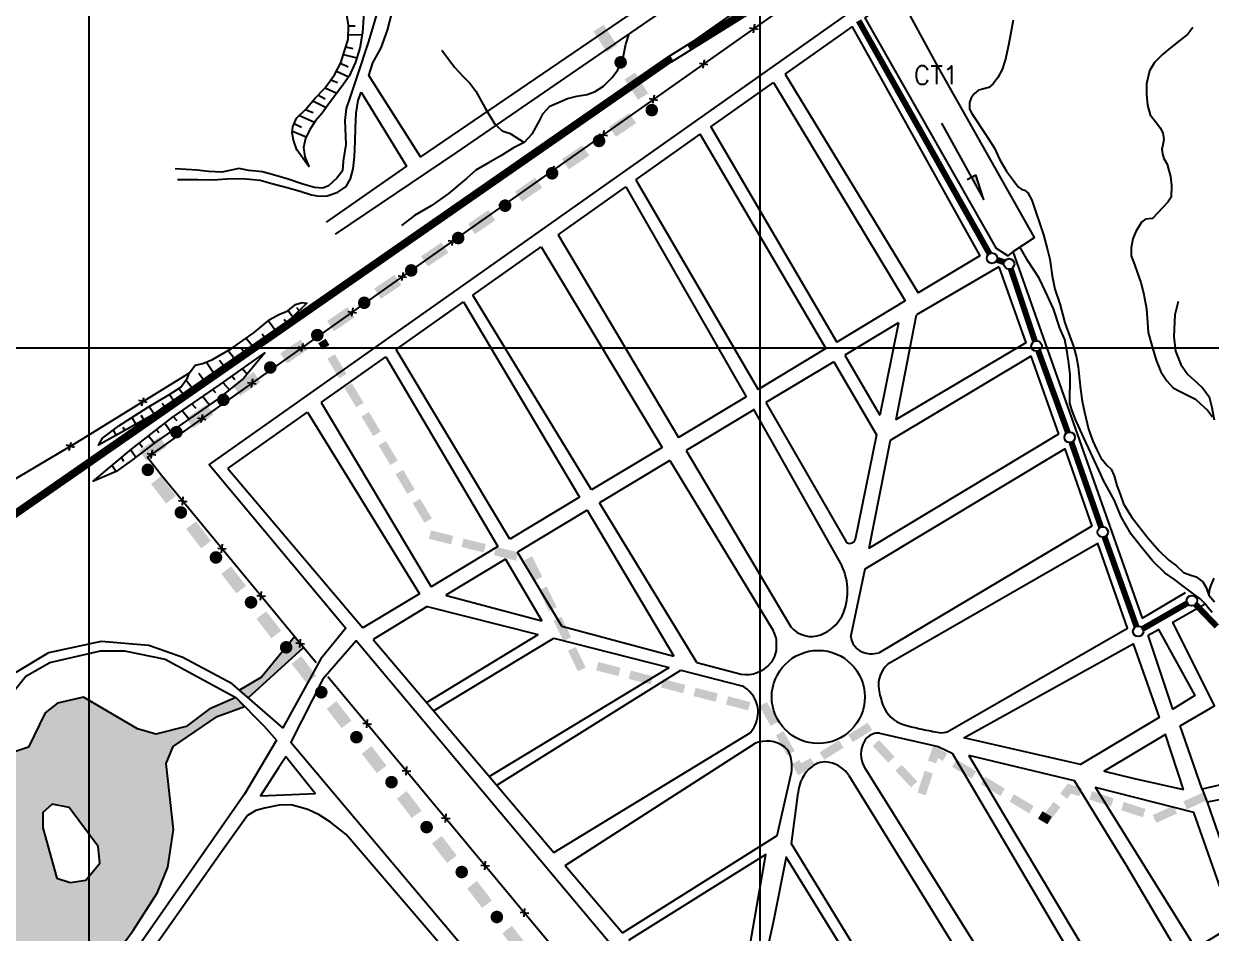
# Model space of a CAD drawing. Extents: x 538220 to 547168, y 7509776 to 7514528.
# Drawn here: x 543452 to 544336, y 7512564 to 7513242 of the extents above; entities that cross this region are included whole.
import ezdxf

# ---------------------------------------------------------------- set-up
doc = ezdxf.new("R2010")
doc.units = 0
doc.header["$LTSCALE"] = 50
doc.header["$MEASUREMENT"] = 0
doc.linetypes.add('HIDDENX2', pattern=[0.75, 0.5, -0.25])
for name, color, linetype in [('ESTACAO', 5, 'CONTINUOUS'), ('HATCH', 4, 'CONTINUOUS'), ('L-FERREA', 6, 'CONTINUOUS'), ('LIMITE', 7, 'CONTINUOUS'), ('LIMITE-BACIA', 3, 'CONTINUOUS'), ('LIMITE-PROJETO', 1, 'CONTINUOUS'), ('MALHA', 9, 'CONTINUOUS'), ('RIO', 4, 'CONTINUOUS'), ('RUA', 7, 'CONTINUOUS'), ('TERRENO', 7, 'CONTINUOUS'), ('TEXTO', 5, 'CONTINUOUS')]:
    doc.layers.add(name, color=color, linetype=linetype)
doc.styles.get("Standard").update_dxf_attribs({"font": 'ROMANSBR.SHX'})

# ---------------------------------------------------------------- blocks, each defined once
blk = doc.blocks.new('R2')
at = {"layer": 'LIMITE-PROJETO', "const_width": 4.67}
blk.add_lwpolyline([(-18.81, 0.21, 1), (-23.48, 0.24, 1)], format="xyb", close=True, dxfattribs=at)
at = {"layer": 'LIMITE-PROJETO'}
blk.add_solid([(9.23, 4.57), (9.16, -4.57), (-9.09, 4.7), (-9.16, -4.43)], dxfattribs=at)
blk = doc.blocks.new('G2')
at = {"layer": 'LIMITE-BACIA'}
blk.add_solid([(-8.51, -3.31), (-8.54, 3.14), (8.51, -3.22), (8.48, 3.22)], dxfattribs=at)
blk = doc.blocks.new('X')
at = {"layer": 'LIMITE'}
for p, q in [((-0.0178, -0.0178), (0.0178, 0.0178)), ((0.0178, -0.0178), (-0.0178, 0.0178))]:
    blk.add_line(p, q, dxfattribs=at)

msp = doc.modelspace()

# ---------------------------------------------------------------- hatches: boundary and pattern name
at = {"layer": 'HATCH'}
h = msp.add_hatch(color=256, dxfattribs=at)
h.paths.add_polyline_path([(543489.02, 7512500), (543376.85, 7512500), (543374.36, 7512495.64), (543361.16, 7512485.54), (543304.4, 7512464.25), (543289.55, 7512453.5), (543280.55, 7512433.06), (543282.73, 7512419.33), (543288.94, 7512412.32), (543296.85, 7512408.17), (543339.17, 7512397.55), (543376.6, 7512388.53), (543389.93, 7512385.34), (543403.28, 7512384.21), (543412.55, 7512386.71), (543423.42, 7512392.93), (543437.35, 7512404.48)])
h.paths.add_polyline_path([(543489.02, 7512500), (543493.88, 7512508.99), (543496.82, 7512520.04), (543497.41, 7512529.27), (543497, 7512543.14), (543500, 7512544.49), (543500, 7512606.05), (543497.81, 7512603.42), (543485.98, 7512601.54), (543476.04, 7512604.94), (543465.67, 7512642.36), (543465.76, 7512653.81), (543472.59, 7512660.12), (543485.29, 7512657.47), (543500, 7512637.83), (543500, 7512737.39), (543495.94, 7512739.79), (543476.57, 7512735.14), (543467.39, 7512728.17), (543454.96, 7512702.58), (543426.37, 7512692.96), (543421.49, 7512686.81), (543416.73, 7512674.55), (543416.57, 7512654.2), (543413.35, 7512644.77), (543405.56, 7512639.67), (543385.91, 7512643.76), (543370.08, 7512642.57), (543360.58, 7512636.34), (543357.38, 7512627), (543356.24, 7512585.55), (543360.84, 7512577.88), (543383.67, 7512557.21), (543387.25, 7512534.67), (543385.4, 7512519.17), (543380.61, 7512506.57), (543376.85, 7512500)])
h.paths.add_polyline_path([(543500, 7512637.83), (543506.97, 7512628.52), (543508.26, 7512615.98), (543500, 7512606.05), (543500, 7512544.49), (543503.7, 7512546.17), (543513.49, 7512549.17), (543524.21, 7512553.79), (543533.14, 7512565.96), (543551.08, 7512594.12), (543558.82, 7512613.03), (543563.06, 7512641.1), (543557.59, 7512690.27), (543562.83, 7512703.09), (543595.65, 7512725.3), (543616.05, 7512732.8), (543609.48, 7512739.47), (543589.76, 7512730.86), (543572.42, 7512717.98), (543549.9, 7512712.16), (543536.21, 7512716.02), (543500, 7512737.39)])
h.paths.add_polyline_path([(543628.76, 7512754.64), (543612.3, 7512744.9), (543618.75, 7512739.31), (543659.97, 7512776.83), (543653.13, 7512784.69), (543645.42, 7512775.18, 0.192931), (543647.04, 7512774.54, -0.192931), (543645.42, 7512775.18)])

# ---------------------------------------------------------------- linework, layer by layer
at = {"layer": 'ESTACAO'}
for p, q in [((544135.38, 7513167.49), (544166.89, 7513110.32)), ((544154.44, 7513125.52), (544160.81, 7513129)), ((544166.89, 7513110.32), (544160.81, 7513129))]:
    msp.add_line(p, q, dxfattribs=at)
at = {"layer": 'ESTACAO', "const_width": 4.5}
for points in [[(544073.6, 7513243.77), (544171.07, 7513070.25)], [(544176.66, 7513065.63), (544182.05, 7513063.83)], [(544186.97, 7513058.92), (544204.93, 7513005.06)], [(544207.49, 7512997.72), (544229.52, 7512936.99)], [(544232.12, 7512929.66), (544254.24, 7512866.41)], [(544256.83, 7512859.08), (544280.6, 7512792.41)], [(544285.28, 7512790.69), (544318.53, 7512809.78)], [(544324.6, 7512808.91), (544340.48, 7512792.4)]]:
    msp.add_lwpolyline(points, dxfattribs=at)
at = {"layer": 'ESTACAO'}
for centre in [(544172.97, 7513066.86), (544185.74, 7513062.6), (544206.16, 7513001.37), (544230.84, 7512933.33), (544255.52, 7512862.74), (544321.9, 7512811.71), (544281.9, 7512788.75)]:
    msp.add_circle(centre, 3.89, dxfattribs=at)
msp.add_solid([(544160.81, 7513129), (544157.62, 7513127.26), (544166.89, 7513110.32)], dxfattribs=at)
at = {"layer": 'L-FERREA', "linetype": 'CONTINUOUS'}
for points in [[(543167.16, 7512685.96), (543931.76, 7513216.99), (544046.23, 7513288.51), (544130.13, 7513345.03), (544309.3, 7513475.53), (544335.74, 7513491.72)], [(543952.38, 7513229.87), (544064.05, 7513308.2), (544216.37, 7513421.93), (544272.61, 7513460.99), (544331.25, 7513499.1)], [(543169.73, 7512682.27), (543934.24, 7513213.23), (544048.68, 7513284.74), (544132.71, 7513341.34), (544311.8, 7513471.79), (544338.09, 7513487.89)]]:
    msp.add_lwpolyline(points, dxfattribs=at)
at = {"layer": 'L-FERREA', "linetype": 'HIDDENX2', "const_width": 4.5}
for points in [[(543946.96, 7513223.83), (544047.45, 7513286.62), (544056.58, 7513292.78)], [(543953.67, 7513228.02), (543971.29, 7513240.38)], [(543168.44, 7512684.11), (543933, 7513215.11), (543934.4, 7513215.98)]]:
    msp.add_lwpolyline(points, dxfattribs=at)
at = {"layer": 'LIMITE', "linetype": 'CONTINUOUS'}
for points in [[(544329.13, 7513460.2), (544323.3, 7513469.42), (543726.34, 7513048.01), (543543.69, 7512918.64), (543554.21, 7512905.14), (543669.32, 7512765.49)], [(543678.13, 7512755.17), (544059.04, 7512297.38)]]:
    msp.add_lwpolyline(points, dxfattribs=at)
at = {"layer": 'LIMITE'}
for points in [[(543824.27, 7513152.97), (543830.67, 7513159.72), (543835.74, 7513169.2), (543838.5, 7513174.62), (543843.53, 7513180.02), (543850.36, 7513183.13), (543856.73, 7513185.8), (543863.55, 7513187.56), (543871.27, 7513188.86), (543877.18, 7513191.08), (543883.56, 7513195.11), (543889.96, 7513201.41), (543894.09, 7513207.27), (543898.24, 7513216.3), (543900.14, 7513226.26), (543902.73, 7513234.01)], [(543824.27, 7513152.97), (543816.53, 7513148.95), (543806.96, 7513143.14), (543797.84, 7513137.77), (543788.28, 7513132.4), (543781.43, 7513126.11), (543767.73, 7513114.89), (543754.96, 7513105.92), (543742.66, 7513098.77), (543733.07, 7513091.14)], [(543168.93, 7512714.96), (543375.85, 7512859.97), (543381.7, 7512864.84), (543491.37, 7512929.7), (543574.98, 7512981.35)]]:
    msp.add_lwpolyline(points, dxfattribs=at)
at = {"layer": 'LIMITE-BACIA'}
for points in [[(543670.93, 7513003.51), (543676.46, 7513006.82), (543673.76, 7512998.83), (543679.3, 7513002.14)], [(544127.21, 7512697.78), (544129.23, 7512704.17), (544136.29, 7512692.2), (544139.6, 7512697.74)], [(544028.76, 7512681.59), (544025.36, 7512687.06), (544041.12, 7512689.01), (544037.71, 7512694.49)], [(544131.44, 7512690.37), (544125.31, 7512692.37), (544134.87, 7512700.51), (544128.74, 7512702.51)], [(544023.87, 7512689.77), (544029.47, 7512692.95), (544028.52, 7512681.53), (544034.13, 7512684.71)], [(544228.95, 7512664.05), (544223.83, 7512667.97), (544234.69, 7512671.5), (544229.57, 7512675.43)], [(544227.85, 7512669.02), (544229.86, 7512675.15), (544238.07, 7512665.91), (544240.09, 7512672.03)], [(544213.97, 7512644.83), (544208.85, 7512648.76), (544224, 7512657.79), (544218.88, 7512661.72)], [(544207.21, 7512649.19), (544210.52, 7512654.73), (544214.22, 7512645.08), (544217.53, 7512650.61)]]:
    msp.add_solid(points, dxfattribs=at)
at = {"layer": 'LIMITE-PROJETO', "const_width": 4.68}
msp.add_lwpolyline([(543545.87, 7512910.44, 1), (543542, 7512907.81, 1)], format="xyb", close=True, dxfattribs=at)
at = {"layer": 'LIMITE-PROJETO'}
msp.add_solid([(543552.79, 7512933.84), (543557.91, 7512926.29), (543537.62, 7512923.56), (543542.75, 7512916)], dxfattribs=at)
at = {"layer": 'MALHA'}
for p, q in [((543500, 7514500), (543500, 7511000)), ((544000, 7514500), (544000, 7511000)), ((543000, 7513000), (547000, 7513000))]:
    msp.add_line(p, q, dxfattribs=at)
at = {"layer": 'RIO'}
for points in [[(544188.83, 7513244.27), (544185.56, 7513226.8), (544183.12, 7513215.07), (544180.45, 7513207.52), (544177.27, 7513201.55), (544173.83, 7513196.87), (544170.68, 7513194.03), (544165.97, 7513192.76), (544162.82, 7513192), (544159.67, 7513189.41), (544157.56, 7513186.3), (544156.22, 7513182.91), (544156.18, 7513177.96), (544157.99, 7513174.55), (544169.09, 7513157.75), (544174.76, 7513148.83), (544178.62, 7513140.71), (544183.77, 7513131.79), (544188.94, 7513124.7), (544192.56, 7513119.98), (544195.16, 7513118.13), (544197.24, 7513117.59), (544199.58, 7513115.48), (544202.67, 7513109.98), (544211.35, 7513084.33), (544214.4, 7513073.08), (544216.17, 7513066.02), (544217.9, 7513053.73), (544219.91, 7513043.8), (544223.48, 7513032.8), (544227.29, 7513018.68), (544233.69, 7513001.14), (544235.97, 7512992.77), (544237.22, 7512985.97), (544238.19, 7512976.3), (544238.92, 7512969.25), (544240.16, 7512960.36), (544241.92, 7512952), (544244.96, 7512939.44), (544248.02, 7512930.54), (544251.1, 7512923.99), (544254.19, 7512917.96), (544258.59, 7512912.71), (544261.7, 7512909.55), (544264.01, 7512904.57), (544266.05, 7512897.51), (544268.35, 7512890.96), (544270.9, 7512883.89), (544276.84, 7512874.19), (544288.99, 7512858.43), (544297.53, 7512848.7), (544304.79, 7512841.86), (544310.51, 7512837.64), (544315.69, 7512832.64), (544320.38, 7512830.77), (544325.07, 7512829.43), (544330.01, 7512825.74), (544332.59, 7512821.54), (544334.63, 7512815.78), (544338.77, 7512810.79)], [(544322.56, 7513238.71), (544318.95, 7513233.74), (544313.2, 7513229.27), (544306.01, 7513223.61), (544300.02, 7513218.66), (544294.02, 7513212.76), (544290.4, 7513206.37), (544288.18, 7513196.87), (544288.12, 7513188.78), (544288.77, 7513180.92), (544290.85, 7513173.76), (544295.57, 7513167.78), (544298.16, 7513163.95), (544300.27, 7513160.13), (544300.95, 7513155.36), (544300.2, 7513151.32), (544299.46, 7513148), (544299.91, 7513144.66), (544301.08, 7513141.08), (544303.42, 7513137.02), (544304.82, 7513132.25), (544305.97, 7513127.72), (544306.63, 7513121.05), (544306.56, 7513112.25), (544303.91, 7513108.46), (544292.63, 7513096.41), (544287.39, 7513095.98), (544284.27, 7513093.62), (544280.17, 7513086.76), (544277.99, 7513081.3), (544276.74, 7513074.65), (544276.7, 7513068.7), (544279.03, 7513062.26), (544281.35, 7513055.57), (544283.92, 7513048.65), (544285.76, 7513041.02), (544288.05, 7513029.11), (544288.71, 7513022.44), (544289.34, 7513011.49), (544292.59, 7513000.04), (544295.37, 7512990.74), (544298.87, 7512982.15), (544303.35, 7512975.45), (544308.07, 7512970.18), (544312.57, 7512967.76), (544318.74, 7512964.86), (544324.67, 7512961.72), (544328.69, 7512958.12), (544333.65, 7512953.56), (544337.18, 7512948.53)], [(543763.13, 7513221.89), (543772.55, 7513209.13), (543778.85, 7513202.28), (543783.8, 7513197.26), (543788.29, 7513191.33), (543795.44, 7513178.58), (543802.61, 7513166.74), (543808.01, 7513161.71), (543813.89, 7513159.85), (543824.27, 7513152.97)], [(544337.14, 7512802.71), (544334.03, 7512806.39), (544331.77, 7512809.37), (544328.08, 7512812.96), (544323.4, 7512816.39), (544316.39, 7512821.67), (544308.86, 7512827.47), (544301.85, 7512832.49), (544292.77, 7512841.17), (544283.97, 7512851.94), (544276.73, 7512861.14), (544269.26, 7512873.99), (544264.13, 7512886.3), (544256.15, 7512901.24), (544254.09, 7512905.69), (544240.23, 7512935.82), (544235.09, 7512946.57), (544232.79, 7512953.11), (544231, 7512958.87), (544231.05, 7512965.13), (544231.11, 7512972.7), (544231.17, 7512980.27), (544230.19, 7512988.37), (544228.95, 7512996.74), (544227.19, 7513006.15), (544223.6, 7513014.79), (544218.75, 7513029.19), (544212.85, 7513042.03), (544208.22, 7513051.98), (544199.7, 7513064.84), (544193.78, 7513075.33)], [(544311.69, 7513034.67), (544309.18, 7513024.68), (544308.51, 7513008.46), (544309.78, 7512997.63), (544313.76, 7512987.59), (544318.84, 7512980.25), (544325.56, 7512974.24), (544330.13, 7512969.88), (544334.68, 7512963.62), (544336.78, 7512955.49), (544338.09, 7512948.99), (544338.62, 7512946.29)], [(544338.38, 7512828.36), (544335.96, 7512823.14), (544334.74, 7512819.34), (544334.63, 7512815.78)]]:
    msp.add_lwpolyline(points, dxfattribs=at)
at = {"layer": 'RIO', "linetype": 'CONTINUOUS'}
msp.add_lwpolyline([(543653.13, 7512784.69), (543628.76, 7512754.64), (543612.3, 7512744.9), (543618.75, 7512739.31), (543659.97, 7512776.83)], close=True, dxfattribs=at)
msp.add_lwpolyline([(543524.21, 7512553.79), (543533.14, 7512565.96), (543551.08, 7512594.12), (543558.82, 7512613.03), (543563.06, 7512641.1), (543557.59, 7512690.27), (543562.83, 7512703.09), (543595.65, 7512725.3), (543616.05, 7512732.8), (543609.48, 7512739.47), (543589.76, 7512730.86), (543572.42, 7512717.98), (543549.9, 7512712.16), (543536.21, 7512716.02), (543495.94, 7512739.79), (543476.57, 7512735.14), (543467.39, 7512728.17), (543454.96, 7512702.58), (543426.37, 7512692.96)], dxfattribs=at)
at = {"layer": 'RUA', "linetype": 'CONTINUOUS'}
for points in [[(544321.11, 7513516.19), (544256.13, 7513474.52), (544236.45, 7513504.54), (544278.19, 7513531.9), (544265.99, 7513554.5), (544208.73, 7513543.77), (544134.16, 7513557.84), (544129.23, 7513630.5), (544213.72, 7513683.73), (544236.51, 7513657.43), (544347.09, 7513472.82), (544132.21, 7513321.87), (544110.26, 7513281.07), (543589.71, 7512913.14), (543691.43, 7512791.09), (543672.75, 7512768.38), (543644.55, 7512716.98), (543606.68, 7512749.76), (543570.13, 7512769.18), (543544.76, 7512778.29), (543509.16, 7512781.11), (543469.99, 7512772.83), (543445.58, 7512758.18)], [(544316.93, 7512817.45), (544285, 7512798.7), (544188.79, 7513071.71), (544184.84, 7513068.61), (544176.38, 7513073.98), (544078.54, 7513245.84), (544113.35, 7513272.09), (544143.34, 7513319.97), (544314.58, 7513439.02), (544355.19, 7513466.75)], [(544067.67, 7512784.78), (544078.57, 7512835.4), (544227.3, 7512924.77), (544247.27, 7512867.09)], [(544247.27, 7512867.09), (544088.78, 7512772.74)], [(544140.05, 7512714.24), (544273.9, 7512791.17), (544251.78, 7512854.35), (544095.29, 7512764.21)], [(544347.77, 7512675.39), (544329.64, 7512671.13), (544313.18, 7512718.4), (544338.72, 7512733.32), (544307.65, 7512795.58), (544331.77, 7512809.37)], [(543327.93, 7512545.06), (543324.05, 7512590.89), (543325.14, 7512621.41), (543336.7, 7512648.91), (543359.95, 7512670.66), (543408.47, 7512704.92), (543435.93, 7512733.98), (543453.18, 7512755.37), (543471, 7512765.58), (543508.68, 7512774.33), (543526.49, 7512774.19), (543556.98, 7512768.01), (543609.48, 7512739.47), (543630.41, 7512718.46), (543639.94, 7512707.7), (543615.98, 7512667.47), (543492.46, 7512490.34)], [(544552.15, 7512459.21), (544556.31, 7512462.58), (544558.76, 7512465.43), (544561.23, 7512469.59), (544562.98, 7512475.9), (544408.67, 7512416.6), (544381.58, 7512489.76), (544088.38, 7512317.74), (543699.15, 7512781.6), (543674.32, 7512753.1), (543650.44, 7512706.25), (543903.55, 7512405.69), (543915.27, 7512379.1), (543916.56, 7512362.06), (543910.18, 7512331.43), (543909.98, 7512305.99), (543916, 7512273.89), (543930.58, 7512244.16), (544214.04, 7512361.6), (544201.56, 7512384.14)], [(544089.16, 7512712.87), (544132.75, 7512702.85), (544143.32, 7512698.1), (544254.05, 7512509.89)], [(544155.63, 7512696.35), (544180.84, 7512653.77), (544263.52, 7512515.4)], [(544263.52, 7512515.4), (544313.74, 7512545.76), (544273.27, 7512614.39), (544234.56, 7512677.47), (544155.63, 7512696.35)], [(544254.05, 7512509.89), (544206.69, 7512481.46), (544077.94, 7512687.59)], [(544066.32, 7512681.26), (544194.67, 7512473.29)], [(544194.67, 7512473.29), (544139.67, 7512440.69), (544023.63, 7512630.35), (544028.59, 7512668.47)], [(543884.1, 7512413.06), (543691.8, 7512637.29), (543680.1, 7512646.64), (543671.64, 7512651.96), (543663.17, 7512656.02), (543650.64, 7512659.61), (543641.7, 7512659.19), (543630.93, 7512657.02), (543624.41, 7512655.33), (543618.14, 7512651.63), (543599.68, 7512625.54), (543491.83, 7512472.51)]]:
    msp.add_lwpolyline(points, dxfattribs=at)
at = {"layer": 'RUA'}
for points in [[(544249.18, 7513485.12), (544068.87, 7513360.81), (543895.06, 7513243.25), (543747.15, 7513142.34), (543708.74, 7513203.04), (543711.63, 7513212.38), (543717.81, 7513223.57), (543722.59, 7513236.64), (543727.43, 7513255.8), (543732.28, 7513277.3), (543735.67, 7513290.85), (543743.31, 7513309.52), (543782.65, 7513247.88), (543898.99, 7513326.56), (544062.91, 7513437.17), (544098.24, 7513461.71), (544057.5, 7513584.7), (544118.24, 7513623.08), (544129.93, 7513620.18)], [(543683.92, 7513084.78), (543774.35, 7513145.87), (543916.61, 7513243.55), (544132.82, 7513391.21), (544256.13, 7513474.52)], [(544188.79, 7513071.71), (544204.54, 7513082.29), (544133.18, 7513208.94), (544103.06, 7513264.33)], [(543716.17, 7513254.02), (543708.47, 7513228.33), (543699.36, 7513201.24), (543695.03, 7513187.7), (543691.68, 7513178.36), (543690.68, 7513169.47), (543691.47, 7513151.67), (543689.5, 7513139.05), (543688.98, 7513132.03), (543684.72, 7513126.44), (543678.58, 7513120.87), (543674.35, 7513119.03), (543668.26, 7513119.55), (543659.38, 7513121.96), (543648.63, 7513125.79), (543638.35, 7513128.68), (543629.47, 7513131.09), (543619.17, 7513132.11), (543611.68, 7513133.57), (543605.11, 7513132.22), (543599.01, 7513130.86), (543589.18, 7513131.41), (543580.75, 7513132.41), (543564.36, 7513133.48)], [(544018.87, 7513204.01), (544068.78, 7513239.33), (544164.02, 7513068.6), (544118.08, 7513040.9)], [(544018.87, 7513204.01), (544118.08, 7513040.9)], [(543566.17, 7513125.5), (543581.16, 7513125.38), (543592.88, 7513125.29), (543606, 7513126.13), (543617.25, 7513126.04), (543627.54, 7513125.02), (543636.43, 7513122.61), (543646.71, 7513119.72), (543657.47, 7513116.83), (543665.88, 7513113.95), (543671.49, 7513112.97), (543677.58, 7513113.39), (543685.57, 7513116.14), (543691.69, 7513120.3), (543695.02, 7513125.89), (543696.95, 7513133.37), (543697.96, 7513142.73), (543698.52, 7513153.96), (543698.6, 7513163.79), (543699.15, 7513175.02), (543700.63, 7513184.38), (543703.02, 7513190.44)], [(543703.02, 7513190.44), (543736.79, 7513135.4), (543676.96, 7513093.73)], [(543963.43, 7513164.78), (544010.2, 7513197.87)], [(544010.2, 7513197.87), (544108.35, 7513035.04)], [(543963.19, 7513165.19), (544057.43, 7513004.34)], [(543907.54, 7513125.23), (543955.49, 7513159.16)], [(543955.35, 7513159.41), (544049.28, 7512999.43)], [(543849.76, 7513084.34), (543900.14, 7513119.99)], [(543900.14, 7513119.99), (543989.8, 7512963.58)], [(543907.54, 7513125.23), (543998.83, 7512969.02)], [(543849.76, 7513084.34), (543939.44, 7512933.22)], [(543786.09, 7513039.28), (543837.02, 7513075.33)], [(543837.02, 7513075.33), (543927.11, 7512925.79)], [(544178.07, 7513060.42), (544198.12, 7513003.66), (544101.55, 7512946.64), (544116.61, 7513024.55)], [(544178.07, 7513060.42), (544116.61, 7513024.55)], [(543874.62, 7512894.14), (543786.09, 7513039.28)], [(543728.95, 7512998.85), (543779.08, 7513034.33)], [(543779.08, 7513034.33), (543865.56, 7512888.69)], [(544108.35, 7513035.04), (544057.43, 7513004.34)], [(544103.29, 7513018.57), (544102.8, 7513018.36), (544063.19, 7512994.52)], [(544103.29, 7513018.57), (544089.4, 7512949.79)], [(543813.69, 7512857.41), (543728.95, 7512998.85)], [(544049.28, 7512999.43), (543998.83, 7512969.02)], [(543673.17, 7512959.37), (543721.3, 7512993.44)], [(543721.3, 7512993.44), (543804.82, 7512852.07)], [(544055.04, 7512989.61), (544004.55, 7512959.22)], [(544055.04, 7512989.61), (544086.94, 7512935.29)], [(544063.19, 7512994.52), (544089.4, 7512949.79)], [(543989.8, 7512963.58), (543939.44, 7512933.22)], [(543603.54, 7512910.1), (543662.94, 7512952.14)], [(543662.94, 7512952.14), (543746.31, 7512816.8)], [(543673.17, 7512959.37), (543754.97, 7512822.02)], [(543995.43, 7512953.74), (543945.2, 7512923.51)], [(543994.92, 7512954.65), (544061.12, 7512837.59)], [(544004.55, 7512959.22), (544064.11, 7512855.88)], [(544086.94, 7512935.29), (544070.95, 7512857.18)], [(543927.11, 7512925.79), (543874.62, 7512894.14)], [(543932.93, 7512916.12), (543880.47, 7512884.55)], [(543932.93, 7512916.12), (544010.01, 7512789.34)], [(543945.2, 7512923.51), (544023.2, 7512792.06)], [(543603.54, 7512910.1), (543704.28, 7512791.46)], [(543865.56, 7512888.69), (543813.69, 7512857.41)], [(543952.99, 7512765.65), (543880.47, 7512884.55)], [(543871.3, 7512879.03), (543819.44, 7512847.82)], [(543871.3, 7512879.03), (543935.9, 7512770.23)], [(543804.82, 7512852.07), (543754.97, 7512822.02)], [(543852.55, 7512792.54), (543819.44, 7512847.82)], [(543810.5, 7512842.44), (543766.07, 7512815.7)], [(543810.5, 7512842.44), (543837.62, 7512796.54)], [(543746.31, 7512816.8), (543704.28, 7512791.46)], [(543766.07, 7512815.7), (543766.47, 7512815.59), (543837.62, 7512796.54)], [(543752.14, 7512807.32), (543711.81, 7512782.6)], [(543752.14, 7512807.32), (543834.71, 7512786.53)], [(543852.55, 7512792.54), (543935.9, 7512770.23)], [(543711.81, 7512782.6), (543846.59, 7512623.88)], [(543751.58, 7512735.76), (543834.71, 7512786.53)], [(543756.89, 7512729.51), (543846.37, 7512783.6)], [(543846.37, 7512783.6), (543932.48, 7512761.92)], [(544289.37, 7512785.97), (544297.05, 7512790.13), (544324.11, 7512740.86), (544307.67, 7512730.71), (544289.37, 7512785.97)], [(544151.97, 7512709.39), (544278.14, 7512779.59), (544297.44, 7512724.6), (544238.93, 7512689.47), (544151.97, 7512709.39)], [(543952.99, 7512765.65), (543986.08, 7512756.79)], [(543798.36, 7512680.67), (543932.48, 7512761.92)], [(543803.94, 7512674.1), (543941.18, 7512759.73)], [(543941.18, 7512759.73), (543986.68, 7512748.27)], [(543846.59, 7512623.88), (543992.8, 7512713.04)], [(543854.82, 7512614.19), (543996.27, 7512705.09)], [(543897.73, 7512564.22), (544012.83, 7512636.77), (544023.59, 7512683.61)], [(544329.64, 7512671.13), (544333.38, 7512661.45)], [(543902.47, 7512558.61), (543942.09, 7512511.42), (543990.41, 7512541.34), (544004.52, 7512622.42), (543902.47, 7512558.61)], [(543854.82, 7512614.19), (543897.73, 7512564.22)]]:
    msp.add_lwpolyline(points, dxfattribs=at)
at = {"layer": 'RUA', "linetype": 'CONTINUOUS'}
for points in [[(544222.56, 7512935.79), (544081.36, 7512850.88), (544097.28, 7512931.16), (544201.85, 7512993.75)], [(544315.56, 7512670.9), (544302.29, 7512711.97), (544256.48, 7512684.71), (544277.85, 7512679.48)], [(543641.37, 7512687.02), (543627.8, 7512666.22), (543668.62, 7512667.85), (543646.68, 7512695.35)], [(544353.01, 7512569.91), (544323.25, 7512653.81), (544250.16, 7512672.33), (544324.57, 7512552.61)], [(543506.97, 7512628.52), (543485.29, 7512657.47), (543472.59, 7512660.12), (543465.76, 7512653.81), (543465.67, 7512642.36), (543476.04, 7512604.94), (543485.98, 7512601.54), (543497.81, 7512603.42), (543508.26, 7512615.98)], [(544488.77, 7512457.8), (544375.75, 7512622.25), (544361.92, 7512667.05), (544333.38, 7512661.45), (544414.12, 7512429.06)], [(544003.18, 7512541.69), (544080.77, 7512406.12), (544133.27, 7512435.9), (544019.56, 7512620.53), (544009.89, 7512571.84)]]:
    msp.add_lwpolyline(points, close=True, dxfattribs=at)
at = {"layer": 'RUA'}
msp.add_circle((544043.56, 7512739.89), 34.71, dxfattribs=at)
for centre, radius, start, end in [((544067.23, 7512858.1), 3.83, 215.40678, 350.61796), ((544021.32, 7512818.8), 44.01, 335.18512, 25.27509), ((544034.83, 7512814.1), 29.81, 291.0444, 332.49974), ((544038.41, 7512804.78), 19.83, 219.90586, 291.0444), ((543992.43, 7512779.64), 20.09, 355.30296, 28.89776), ((544082.39, 7512786.95), 14.88, 188.37881, 268.03362), ((543993.84, 7512777.09), 18.63, 319.42134, 2.78618), ((543989.64, 7512780.68), 24.15, 261.52462, 319.42134), ((544082.8, 7512798.79), 26.72, 268.03362, 282.93546), ((544108.8, 7512748.88), 20.44, 131.39537, 188.96307), ((543975.89, 7512728.14), 22.84, 14.78324, 61.79732), ((544151.09, 7512755.55), 63.25, 188.96307, 200.11955), ((543976.96, 7512728.43), 21.73, 333.64569, 14.78324), ((544113.7, 7512741.85), 23.43, 200.11955, 252.92379), ((543967.07, 7512733.33), 32.77, 321.73693, 333.64569), ((544088.22, 7512701.09), 11.88, 104.30747, 150.79378), ((544087.94, 7512702.18), 10.76, 83.52131, 104.30747), ((544151.55, 7512865.06), 152.32, 252.92379, 258.43924), ((544230.22, 7513249.62), 544.85, 258.43924, 259.79971), ((544135.56, 7512723.58), 10.36, 259.79971, 295.69607), ((544005.21, 7512684.88), 22.1, 53.30696, 113.86208), ((544094.97, 7512697.32), 19.62, 150.79378, 209.73295), ((544011.51, 7512693.34), 11.55, 15.81324, 53.30696), ((543991.57, 7512687.69), 32.28, 352.73418, 15.81324), ((544055.57, 7512666.82), 27.03, 128.87991, 176.49691), ((544048.73, 7512675.31), 16.13, 78.54699, 128.87991), ((544047.49, 7512669.2), 22.37, 32.64795, 78.54699)]:
    msp.add_arc(centre, radius, start, end, dxfattribs=at)
at = {"layer": 'TERRENO'}
for points in [[(543704.84, 7513250), (543703.82, 7513235.05), (543701.91, 7513223.28), (543698.65, 7513212.88), (543694.04, 7513202.49), (543688.53, 7513194.83), (543679.37, 7513182.66), (543673.86, 7513175), (543668.83, 7513169.15), (543664.7, 7513162.84), (543661.47, 7513156.06), (543660.05, 7513149.28), (543660.91, 7513142.47), (543664.03, 7513135.19), (543655.05, 7513147.5), (543652.39, 7513154.77), (543651.52, 7513160.22), (543652.01, 7513164.75), (543654.78, 7513171.07), (543661.64, 7513177.82), (543668.51, 7513185.92), (543675.82, 7513193.57), (543683.16, 7513203.48), (543687.76, 7513212.51), (543691.02, 7513222.91), (543693.34, 7513229.69), (543693.43, 7513240.57), (543690.84, 7513257.81)], [(543698.41, 7513239.62), (543693.42, 7513239.66)], [(543693.37, 7513233.59), (543703.53, 7513233.31)], [(543689.68, 7513218.64), (543699.7, 7513216.24)], [(543696.92, 7513222.87), (543691.46, 7513224.19)], [(543693.18, 7513209.3), (543687.46, 7513211.92)], [(543685.38, 7513197.57), (543680.28, 7513199.6)], [(543684.5, 7513206.11), (543693.61, 7513201.9)], [(543676.07, 7513193.9), (543684.78, 7513189.85)], [(543667.03, 7513184.17), (543676.85, 7513179.17)], [(543676.21, 7513185.41), (543670.7, 7513188.22)], [(543656.86, 7513173.12), (543668.15, 7513168.12)], [(543667.06, 7513175.06), (543661.3, 7513177.49)], [(543658.36, 7513164.25), (543652.97, 7513166.94)], [(543651.65, 7513161.41), (543662.05, 7513157.29)], [(543577.99, 7512968.55), (543545.37, 7512948.81), (543507.15, 7512927.45), (543510.29, 7512932.73), (543522.31, 7512941.92), (543543.65, 7512955.46), (543559.66, 7512965.06), (543568.55, 7512970.74), (543573.47, 7512977.78), (543574.98, 7512981.35), (543579.3, 7512987.02), (543585.06, 7512988.3), (543592.16, 7512991.34), (543606.39, 7512999.63), (543623.3, 7513011.43), (543634.88, 7513021.07), (543641.54, 7513025), (543648.2, 7513027.6), (543653.99, 7513032.42), (543658.87, 7513033.71), (543662.4, 7513033.24), (543640.61, 7513012.04)], [(543645.5, 7513021.43), (543647.48, 7513018.73)], [(543648.41, 7513027.77), (543651.98, 7513023.1)], [(543654.86, 7513030.2), (543656.76, 7513027.74)], [(543633.82, 7513020.2), (543640.07, 7513011.67)], [(543617.3, 7513007.25), (543623.3, 7513000.02)], [(543629.04, 7513010.51), (543632.23, 7513006.22)], [(543502.95, 7512900.51), (543531.9, 7512924.6), (543562.18, 7512948.24), (543597.77, 7512972.72), (543631.14, 7512996.34), (543615.51, 7512977.45), (543596.36, 7512962.12), (543569.66, 7512943.32), (543550.53, 7512930.2), (543531.84, 7512916.2), (543520.27, 7512907.89), (543502.95, 7512900.51)], [(543603.83, 7512998.14), (543609.84, 7512990.67)], [(543613.47, 7513000.02), (543616.81, 7512995.51)], [(543587.77, 7512989.46), (543594.05, 7512979.7)], [(543597.47, 7512990.85), (543601.74, 7512985.04)], [(543581.91, 7512981.25), (543586.69, 7512974.59)], [(543608.86, 7512976.17), (543606.52, 7512978.91)], [(543614.6, 7512984.63), (543618.02, 7512980.48)], [(543567.13, 7512969.83), (543571.22, 7512964.45)], [(543572.29, 7512976.08), (543578.19, 7512968.69)], [(543594.62, 7512966.56), (543592.27, 7512968.94)], [(543599.94, 7512974.26), (543604.7, 7512968.8)], [(543560.05, 7512965.32), (543563.88, 7512960.01)], [(543584.91, 7512963.88), (543589.96, 7512957.61)], [(543545.05, 7512956.3), (543548.67, 7512950.81)], [(543554.74, 7512958.91), (543556.91, 7512955.79)], [(543569.47, 7512953.26), (543574.77, 7512946.92)], [(543579.93, 7512954.73), (543576.82, 7512958.31)], [(543532.05, 7512948.1), (543535, 7512943.02)], [(543538.74, 7512949.75), (543540.93, 7512946.33)], [(543556.55, 7512943.85), (543561.02, 7512937.39)], [(543565.7, 7512945.56), (543562.92, 7512948.75)], [(543518.12, 7512938.72), (543520.26, 7512934.78)], [(543525.4, 7512941.01), (543526.89, 7512938.49)], [(543544.45, 7512934.4), (543548.9, 7512928.98)], [(543552.35, 7512936.82), (543550.4, 7512939.04)], [(543531.37, 7512924.15), (543534.95, 7512918.53)], [(543539.88, 7512925.86), (543537.42, 7512928.91)], [(543526.08, 7512915.36), (543524.24, 7512918.22)], [(543517.31, 7512912.45), (543520.31, 7512907.92)]]:
    msp.add_lwpolyline(points, dxfattribs=at)

# ---------------------------------------------------------------- block references
at = {"layer": 'LIMITE', "xscale": 127.2121291432586, "yscale": 127.2121291432586, "zscale": 127.2121291432586}
for p, rotation in [((543995.49, 7513238.01), 215.2193394006594), ((543958.07, 7513211.6), 215.2193394006594), ((543920.66, 7513185.19), 215.2193394006594), ((543883.25, 7513158.78), 215.2193394006594), ((543845.83, 7513132.37), 215.2193394006594), ((543808.42, 7513105.95), 215.2193394006594), ((543771.01, 7513079.54), 215.2193394006594), ((543733.59, 7513053.13), 215.2193394006594), ((543696.21, 7513026.67), 215.3085008572216), ((543658.84, 7513000.2), 215.3085008572216), ((543621.47, 7512973.73), 215.3085008572216), ((543540.32, 7512959.94), 31.70418405499914), ((543584.1, 7512947.27), 215.3085008572216), ((543486.15, 7512926.61), 30.60053645783654), ((543546.72, 7512920.8), 215.3085008572216), ((543570.08, 7512885.89), 309.4991717958209), ((543599.21, 7512850.55), 309.4991717958209), ((543628.34, 7512815.21), 309.4991717958209), ((543657.47, 7512779.87), 309.4991717958209), ((543707.42, 7512719.96), 309.7626209108926), ((543736.72, 7512684.76), 309.7626209108926), ((543766.01, 7512649.56), 309.7626209108926), ((543795.3, 7512614.35), 309.7626209108926), ((543824.59, 7512579.15), 309.7626209108926)]:
    msp.add_blockref('X', p, dxfattribs=dict(at, rotation=rotation))
at = {"layer": 'LIMITE-PROJETO'}
for name, p, rotation in [('R2', (543884.89, 7513230.6), 123.1065753933102), ('R2', (543908.11, 7513195), 123.1065753933102), ('R2', (543897.72, 7513166.02), 34.57412062880359), ('R2', (543862.73, 7513141.91), 34.57412062880359), ('R2', (543827.73, 7513117.79), 34.57412062880359), ('R2', (543792.74, 7513093.67), 34.57412062880359), ('R2', (543757.74, 7513069.55), 34.57412062880359), ('R2', (543722.75, 7513045.44), 34.57412062880359), ('R2', (543687.76, 7513021.32), 34.57412062880359), ('R2', (543652.76, 7512997.2), 34.57412062880359), ('G2', (543684.92, 7512986.28), 300.5672336706328), ('R2', (543617.77, 7512973.08), 34.57412062880359), ('G2', (543697.63, 7512964.75), 300.5672336706328), ('R2', (543582.77, 7512948.97), 34.57412062880359), ('G2', (543710.35, 7512943.23), 300.5672336706328), ('G2', (543723.06, 7512921.7), 300.5672336706328), ('G2', (543735.78, 7512900.17), 300.5672336706328), ('R2', (543555.71, 7512894.15), 127.997513045555), ('G2', (543748.49, 7512878.65), 300.5672336706328), ('R2', (543581.87, 7512860.66), 127.997513045555), ('G2', (543762.47, 7512858.82), 345.8703688185484), ('G2', (543786.72, 7512852.72), 345.8703688185484), ('G2', (543810.96, 7512846.62), 345.8703688185484), ('G2', (543831.22, 7512835.63), 295.6458496467941), ('R2', (543608.03, 7512827.17), 127.997513045555), ('G2', (543842.04, 7512813.09), 295.6458496467941), ('R2', (543634.2, 7512793.68), 127.997513045555), ('G2', (543852.86, 7512790.56), 295.6458496467941), ('G2', (543863.68, 7512768.02), 295.6458496467941), ('R2', (543660.36, 7512760.19), 127.997513045555), ('G2', (543887.11, 7512760.74), 345.1938885708366), ('G2', (543911.28, 7512754.35), 345.1938885708366), ('G2', (543935.45, 7512747.96), 345.1938885708366), ('G2', (543959.62, 7512741.57), 345.1938885708366), ('G2', (543983.79, 7512735.18), 345.1938885708366), ('R2', (543686.53, 7512726.69), 127.997513045555), ('G2', (544006.71, 7512727.19), 299.3519149169047), ('G2', (544074.75, 7512713.51), 31.62920884645285), ('G2', (544018.97, 7512705.4), 299.3519149169047), ('R2', (543712.69, 7512693.2), 127.997513045555), ('G2', (544053.46, 7512700.4), 31.62920884645285), ('G2', (544092.28, 7512699.34), 312.6731924489457), ('G2', (544109.22, 7512680.96), 312.6731924489457), ('G2', (544152.27, 7512686.21), 328.8356527632715), ('G2', (544123.13, 7512675.76), 71.69881398950669), ('G2', (544173.66, 7512673.27), 328.8356527632715), ('R2', (543738.85, 7512659.71), 127.997513045555), ('G2', (544195.05, 7512660.34), 328.8356527632715), ('G2', (544254.59, 7512663.93), 341.5215628515203), ('G2', (544324.65, 7512662.68), 23.89841156549521), ('G2', (544278.3, 7512656), 341.5215628515203), ('G2', (544301.8, 7512652.55), 23.89841156549521), ('R2', (543765.02, 7512626.22), 127.997513045555), ('R2', (543791.18, 7512592.73), 127.997513045555), ('R2', (543817.35, 7512559.24), 127.997513045555)]:
    msp.add_blockref(name, p, dxfattribs=dict(at, rotation=rotation))

# ---------------------------------------------------------------- texts
at = {"layer": 'TEXTO'}
msp.add_text('CT1', height=13.75, dxfattribs=at).set_placement((544114.58, 7513196.41))

doc.saveas('drawing.dxf')
